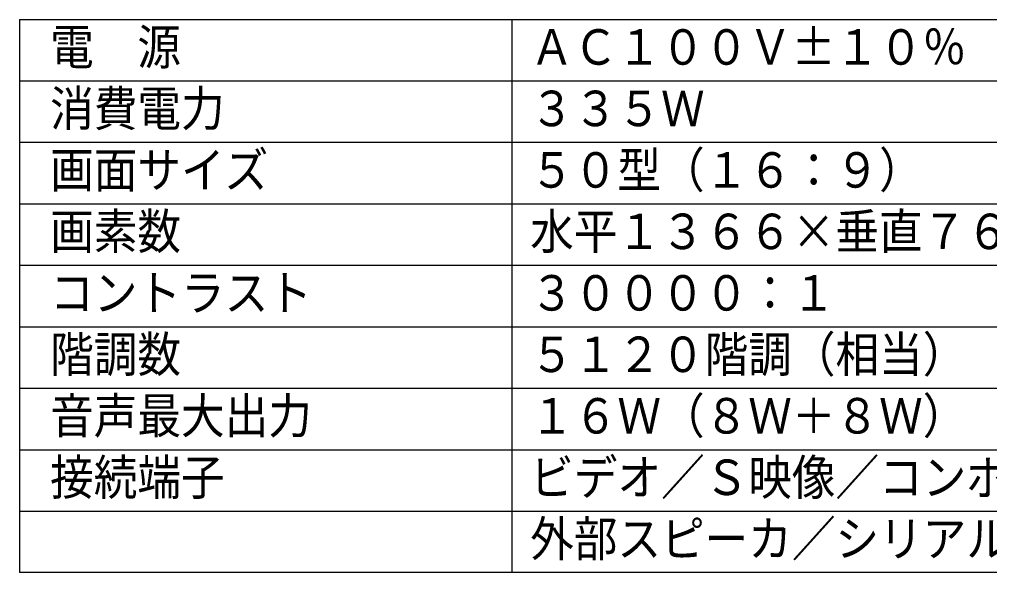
# Model space of a CAD drawing. Units: millimetres, scale not verified. Extents: x -63 to 63, y -57 to 57.
# Drawn here: x -62.5 to 16.3, y -56.5 to -11.5 of the extents above; entities that cross this region are included whole.
import ezdxf
from ezdxf.enums import TextEntityAlignment as Align

# ---------------------------------------------------------------- set-up
doc = ezdxf.new("R2010")
doc.units = ezdxf.units.MM
doc.header["$LTSCALE"] = 0.190236
doc.layers.add('0-2_MOJI1', color=2, linetype='Continuous')
doc.layers.add('0-3_WAKU', color=7, linetype='Continuous')
doc.styles.add('ＭＳ ゴシック', font='')
doc.styles.get('ＭＳ ゴシック').set_extended_font_data('MS Gothic')

msp = doc.modelspace()

# ---------------------------------------------------------------- linework, layer by layer
at = {"layer": '0-3_WAKU', "color": 4}
for p, q in [((-62.5001, -11.5), (62.5001, -11.5)), ((-62.5001, -11.5), (-62.5001, -56.5001)), ((-22.5, -11.5), (-22.5, -56.5001)), ((62.5001, -56.5001), (-62.5001, -56.5001))]:
    msp.add_line(p, q, dxfattribs=at)
at = {"layer": '0-3_WAKU', "color": 1}
for p, q in [((-62.5001, -16.5), (62.5001, -16.5)), ((-62.5001, -21.5), (62.5001, -21.5)), ((-62.5001, -26.5), (62.5001, -26.5)), ((-62.5001, -31.5001), (62.5001, -31.5001)), ((-62.5001, -36.5001), (62.5001, -36.5001)), ((-62.5001, -41.5001), (62.5001, -41.5001)), ((-62.5001, -46.5001), (62.5001, -46.5001)), ((-62.5001, -51.5001), (62.5001, -51.5001))]:
    msp.add_line(p, q, dxfattribs=at)

# ---------------------------------------------------------------- texts
at = {"layer": '0-2_MOJI1', "style": 'ＭＳ ゴシック', "width": 0.9}
for s, p in [('電  源', (-60.0001, -16.0551)), ('ＡＣ１００Ｖ±１０％\u3000５０Ｈｚ／６０Ｈｚ', (-21, -16.0551)), ('消費電力', (-60.0001, -21.0552)), ('３３５Ｗ', (-21, -21.0552)), ('画面サイズ', (-60.0001, -26.0552)), ('５０型（１６：９）', (-21, -26.0552)), ('画素数', (-60.0001, -31.0552)), ('水平１３６６×垂直７６８\u3000画素', (-21, -31.0552)), ('コントラスト', (-60.0001, -36.0552)), ('３００００：１', (-21, -36.0552)), ('階調数', (-60.0001, -41.0552)), ('５１２０階調（相当）', (-21, -41.0552)), ('音声最大出力', (-60.0001, -46.0552)), ('１６Ｗ（８Ｗ＋８Ｗ）', (-21, -46.0552)), ('接続端子', (-60.0001, -51.0552)), ('ビデオ／Ｓ映像／コンポーネントビデオ', (-21, -51.0552)), ('外部スピーカ／シリアル／ＰＣ', (-21, -56.0552))]:
    msp.add_text(s, height=2.887, dxfattribs=at).set_placement(p, align=Align.BOTTOM_LEFT)

doc.saveas('drawing.dxf')
